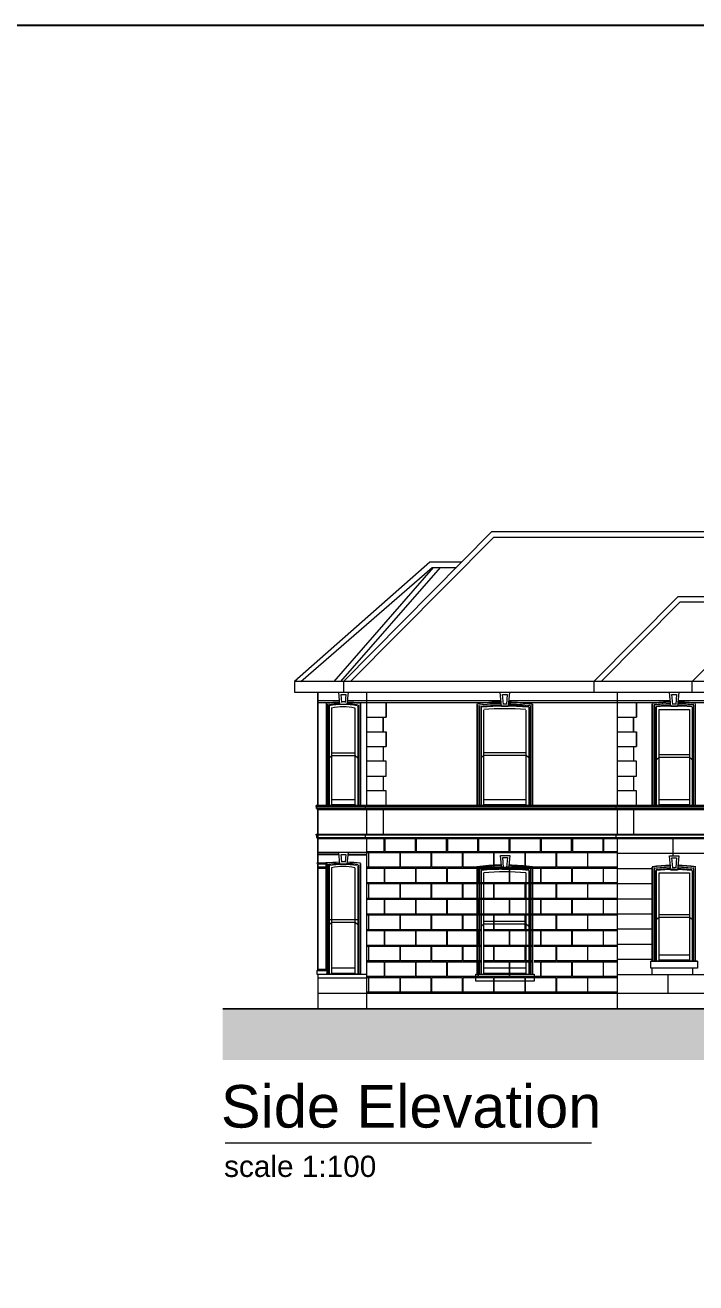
# Model space of a CAD drawing. Header units: millimetres. Extents: x -5841 to 140562, y 1006 to 102310.
# Drawn here: x 33971 to 47037, y 77790 to 102310 of the extents above; entities that cross this region are included whole.
import ezdxf

# ---------------------------------------------------------------- set-up
doc = ezdxf.new("R2010")
doc.units = ezdxf.units.MM
doc.header["$LTSCALE"] = 10
for name, color, linetype in [('CONCEPT HOUSE', 7, 'Continuous'), ('PDF17_0', 7, 'Continuous'), ('PDF17_Text', 7, 'Continuous')]:
    doc.layers.add(name, color=color, linetype=linetype)
doc.layers.add('PDF17_KD - WALL - LOADBEARING', color=252, linetype='Continuous', true_color=0x939598)
doc.styles.add('PDF FuturaCom-Book', font='arial.ttf')

msp = doc.modelspace()

# ---------------------------------------------------------------- linework, layer by layer
at = {"layer": 'CONCEPT HOUSE', "color": 40, "ltscale": 10, "true_color": 0xf8d731}
msp.add_lwpolyline([(-5841.5, 102310), (128074.2, 102310), (128074.2, 53269.2), (-5841.5, 53269.2)], close=True, dxfattribs=at)
at = {"layer": 'PDF17_0', "lineweight": 0}
for points in [[(46962.9, 89305.2), (46962.9, 89511), (49857, 92436.3), (52757.3, 89511), (39216.2, 89511)], [(49850.7, 92430), (43058.4, 92430), (40170.5, 89511), (40170.5, 89305.2)], [(40307.8, 89511), (43102, 92330.2), (49750.9, 92330.2)], [(42472.1, 91837.5), (41854.6, 91837.5), (39216.2, 89511), (39216.2, 89305.2), (52757.3, 89305.2), (52757.3, 89511)], [(39341, 89511), (41898.2, 91737.7), (42372.3, 91737.7)], [(39989.7, 89511), (41929.4, 91737.7)], [(40120.6, 89511), (42060.4, 91737.7)], [(48603.3, 91163.9), (46688.4, 91163.9), (45048.1, 89511), (45048.1, 89305.2)], [(45191.5, 89511), (46732.1, 91064.1), (48503.5, 91064.1)], [(40139.4, 89105.6), (40126.9, 89261.5), (40220.4, 89261.5), (40208, 89105.6)], [(40619.6, 89305.2), (40619.6, 87097.2)], [(43289.2, 89068.2), (43270.4, 89261.5), (43364, 89261.5), (43345.3, 89068.2)], [(45503.4, 89305.2), (45503.4, 87097.2)], [(46707.2, 89305.2), (46682.2, 89024.5), (46551.2, 89024.5), (46526.3, 89305.2)], [(46588.6, 89068.2), (46569.9, 89261.5), (46663.5, 89261.5), (46644.8, 89068.2)], [(39671.6, 89143), (40095.7, 89143)], [(39671.6, 89105.6), (40101.9, 89105.6)], [(39833.7, 89086.9), (39833.7, 87097.2)], [(39852.4, 89074.4), (39852.4, 87097.2)], [(39877.4, 89049.5), (39877.4, 87097.2)], [(40245.4, 89105.6), (43245.5, 89105.6)], [(40251.6, 89143), (40619.6, 89143), (43239.3, 89143)], [(40451.2, 89037), (40451.2, 87097.2)], [(40463.7, 89049.5), (40463.7, 87097.2)], [(40494.9, 89074.4), (40494.9, 87097.2)], [(40507.3, 89086.9), (40507.3, 87097.2)], [(40619.6, 88818.7), (40944, 88818.7), (40944, 88531.8), (40944, 88818.7), (41006.3, 88818.7), (41006.3, 89105.6), (41006.3, 88818.7)], [(40619.6, 89105.6), (41006.3, 89105.6)], [(42777.7, 87097.2), (42777.7, 89074.4)], [(42790.2, 87097.2), (42790.2, 89068.2)], [(42821.4, 87097.2), (42821.4, 89037)], [(42852.5, 87097.2), (42852.5, 89012)], [(43388.9, 89143), (46538.7, 89143)], [(43388.9, 89105.6), (46395.3, 89105.6)], [(43788.1, 87097.2), (43788.1, 89012)], [(43819.3, 87097.2), (43819.3, 89037)], [(43850.5, 87097.2), (43850.5, 89068.2)], [(43863, 87097.2), (43863, 89074.4)], [(45503.4, 88818.7), (45821.5, 88818.7), (45821.5, 88531.8), (45821.5, 88818.7), (45883.8, 88818.7), (45883.8, 89105.6), (45883.8, 88818.7)], [(45503.4, 89105.6), (45883.8, 89105.6)], [(46189.5, 87097.2), (46189.5, 89080.6)], [(46201.9, 87097.2), (46201.9, 89074.4)], [(46233.1, 87097.2), (46233.1, 89049.5)], [(46258.1, 87097.2), (46258.1, 89018.3)], [(46270.5, 87097.2), (46270.5, 89012)], [(46688.4, 89105.6), (52308.2, 89105.6)], [(46694.7, 89143), (52308.2, 89143)], [(46962.9, 89012), (46962.9, 87097.2)], [(46969.1, 87097.2), (46969.1, 89018.3)], [(47000.3, 87097.2), (47000.3, 89049.5)], [(47031.5, 87097.2), (47031.5, 89074.4)], [(39946, 87097.2), (39946, 88999.6)], [(40401.3, 87097.2), (40401.3, 88999.6)], [(42858.8, 87097.2), (42858.8, 89005.8)], [(42908.7, 87097.2), (42908.7, 88955.9)], [(43732, 87097.2), (43732, 88955.9)], [(43781.9, 89005.8), (43781.9, 87097.2)], [(46320.4, 87097.2), (46320.4, 88968.4), (46913, 88968.4), (46913, 87097.2)], [(40619.6, 88531.8), (41006.3, 88531.8)], [(40944, 88244.9), (41006.3, 88244.9), (41006.3, 88531.8), (41006.3, 88244.9)], [(45503.4, 88531.8), (45883.8, 88531.8)], [(45821.5, 88244.9), (45883.8, 88244.9), (45883.8, 88531.8), (45883.8, 88244.9)], [(39896.1, 87097.2), (39896.1, 88456.9)], [(39896.1, 88026.6), (39946, 88070.2), (40401.3, 88070.2), (40451.2, 88026.6)], [(39946, 88120.1), (40401.3, 88120.1)], [(40619.6, 88244.9), (40944, 88244.9), (40944, 87957.9)], [(42858.8, 88032.8), (42908.7, 88076.5), (43732, 88076.5), (43781.9, 88032.8)], [(42908.7, 88126.4), (43732, 88126.4)], [(45503.4, 88244.9), (45821.5, 88244.9), (45821.5, 87957.9)], [(46270.5, 87995.4), (46320.4, 88039), (46913, 88039), (46962.9, 87995.4)], [(46320.4, 88088.9), (46913, 88088.9)], [(40944, 87671), (41006.3, 87671), (41006.3, 87957.9), (40619.6, 87957.9)], [(45821.5, 87671), (45883.8, 87671), (45883.8, 87957.9), (45503.4, 87957.9)], [(40619.6, 87671), (40944, 87671), (40944, 87384.1)], [(45503.4, 87671), (45821.5, 87671), (45821.5, 87384.1)], [(41006.3, 87097.2), (41006.3, 87384.1), (40619.6, 87384.1)], [(45883.8, 87097.2), (45883.8, 87384.1), (45503.4, 87384.1)], [(39946, 87215.7), (40401.3, 87215.7)], [(39946, 87115.9), (40401.3, 87115.9)], [(40588.4, 87097.2), (40588.4, 87078.5)], [(40594.7, 87078.5), (40594.7, 87034.8)], [(42908.7, 87215.7), (43732, 87215.7)], [(42908.7, 87115.9), (43732, 87115.9)], [(45472.2, 87097.2), (45472.2, 87078.5)], [(45478.4, 87078.5), (45478.4, 87034.8)], [(46320.4, 87215.7), (46913, 87215.7)], [(46320.4, 87115.9), (46913, 87115.9)], [(40613.4, 87034.8), (40613.4, 87016.1)], [(40619.6, 87016.1), (40619.6, 86535.9)], [(40944, 87016.1), (40944, 86535.9)], [(45490.9, 87034.8), (45490.9, 87016.1)], [(45503.4, 87016.1), (45503.4, 86535.9)], [(45821.5, 87016.1), (45821.5, 86535.9)], [(39646.6, 86517.1), (39646.6, 86473.5), (52326.9, 86473.5), (52326.9, 86517.1)], [(39659.1, 86473.5), (39659.1, 86454.8), (52314.4, 86454.8), (52314.4, 86473.5)], [(40588.4, 86535.9), (40588.4, 86517.1)], [(40594.7, 86517.1), (40594.7, 86473.5)], [(40613.4, 86473.5), (40613.4, 86454.8)], [(40619.6, 86454.8), (40619.6, 83130.3)], [(45472.2, 86535.9), (45472.2, 86517.1)], [(45478.4, 86517.1), (45478.4, 86473.5)], [(45490.9, 86473.5), (45490.9, 86454.8)], [(45503.4, 86454.8), (45503.4, 83130.3)], [(46594.9, 86118), (46594.9, 86454.8)], [(39671.6, 86186.6), (40619.6, 86186.6)], [(40083.2, 86149.1), (39671.6, 86149.1)], [(40083.2, 86142.9), (39671.6, 86142.9)], [(40089.5, 86136.7), (39671.6, 86136.7)], [(40139.4, 85993.2), (40126.9, 86142.9), (40220.4, 86142.9), (40208, 85993.2)], [(40257.9, 86149.1), (40619.6, 86149.1)], [(40257.9, 86142.9), (40619.6, 86142.9)], [(40257.9, 86136.7), (40619.6, 86136.7)], [(43289.2, 85887.2), (43276.7, 86080.5), (43370.2, 86080.5), (43351.5, 85887.2)], [(48148, 86161.6), (46507.6, 86161.6), (45503.4, 86161.6)], [(46588.6, 85880.9), (46569.9, 86074.3), (46663.5, 86074.3), (46644.8, 85880.9)], [(39827.5, 85874.7), (39827.5, 83897.5), (39790.1, 83897.5), (39671.6, 83897.5), (39671.6, 85874.7), (39671.6, 83897.5), (39652.8, 83872.6), (39652.8, 83810.2), (40619.6, 83810.2)], [(39833.7, 85955.8), (39665.3, 85955.8), (39659.1, 85980.7), (39833.7, 85980.7), (39833.7, 85955.8), (39827.5, 85949.6), (39671.6, 85949.6), (39671.6, 85893.4)], [(39833.7, 83885), (39833.7, 85968.3), (39665.3, 85968.3)], [(39671.6, 85949.6), (39665.3, 85955.8)], [(39827.5, 85880.9), (39665.3, 85880.9)], [(39827.5, 85868.5), (39671.6, 85868.5)], [(39827.5, 85949.6), (39827.5, 85893.4)], [(40507.3, 85968.3), (40507.3, 83810.2), (39833.7, 83810.2)], [(39852.4, 85955.8), (39852.4, 83810.2)], [(39877.4, 85930.8), (39877.4, 83810.2)], [(39946, 83810.2), (39946, 85880.9)], [(40401.3, 83810.2), (40401.3, 85880.9)], [(40451.2, 85918.4), (40451.2, 83810.2)], [(40463.7, 85930.8), (40463.7, 83810.2)], [(40494.9, 85955.8), (40494.9, 83810.2)], [(42777.7, 83810.2), (42777.7, 85893.4)], [(42790.2, 83810.2), (42790.2, 85887.2)], [(42821.4, 83810.2), (42821.4, 85862.2)], [(42852.5, 83810.2), (42852.5, 85831)], [(42858.8, 83810.2), (42858.8, 85824.8)], [(43781.9, 85824.8), (43781.9, 83810.2)], [(43788.1, 83810.2), (43788.1, 85831)], [(43819.3, 83810.2), (43819.3, 85862.2)], [(43850.5, 83810.2), (43850.5, 85887.2)], [(43863, 83810.2), (43863, 85893.4)], [(46189.5, 85862.2), (45503.4, 85862.2)], [(46189.5, 84059.7), (46189.5, 85893.4)], [(46201.9, 84059.7), (46201.9, 85887.2)], [(46233.1, 84059.7), (46233.1, 85862.2)], [(46258.1, 84059.7), (46258.1, 85831)], [(46270.5, 84059.7), (46270.5, 85824.8)], [(46962.9, 85824.8), (46962.9, 84059.7)], [(46969.1, 84059.7), (46969.1, 85831)], [(47000.3, 84059.7), (47000.3, 85862.2)], [(47031.5, 84059.7), (47031.5, 85887.2)], [(42908.7, 83810.2), (42908.7, 85781.2)], [(43732, 83810.2), (43732, 85781.2)], [(46320.4, 84059.7), (46320.4, 85781.2), (46913, 85781.2), (46913, 84059.7)], [(39896.1, 83810.2), (39896.1, 85344.5)], [(46189.5, 85569.1), (45503.4, 85569.1)], [(46189.5, 85269.7), (45503.4, 85269.7)], [(39896.1, 84870.5), (40451.2, 84870.5)], [(39946, 84820.6), (39946, 84870.5)], [(46189.5, 84976.5), (45503.4, 84976.5)], [(46270.5, 84876.8), (46320.4, 84920.4), (46913, 84920.4), (46962.9, 84876.8)], [(46320.4, 84970.3), (46913, 84970.3)], [(39896.1, 84777), (39946, 84820.6), (40401.3, 84820.6), (40451.2, 84777)], [(42858.8, 84745.8), (42908.7, 84789.4), (43732, 84789.4), (43781.9, 84745.8)], [(42908.7, 84839.3), (43732, 84839.3)], [(46189.5, 84683.4), (45503.4, 84683.4)], [(46189.5, 84384), (45503.4, 84384)], [(46320.4, 84184.4), (46913, 84184.4)], [(39827.5, 83897.5), (39846.2, 83872.6), (39790.1, 83872.6), (39652.8, 83872.6)], [(39846.2, 83872.6), (39846.2, 83810.2)], [(39946, 83928.7), (40401.3, 83928.7)], [(42908.7, 83928.7), (43732, 83928.7)], [(46189.5, 84090.9), (45503.4, 84090.9)], [(47068.9, 84059.7), (47068.9, 83922.5), (46158.3, 83922.5), (46158.3, 84059.7), (47068.9, 84059.7), (46158.3, 84059.7)], [(46177, 83922.5), (46177, 83797.7)], [(46320.4, 84084.6), (46913, 84084.6)], [(46969.1, 83922.5), (46969.1, 83797.7)], [(39671.6, 83810.2), (39671.6, 83130.3)], [(40619.6, 83729.1), (39671.6, 83729.1)], [(39946, 83828.9), (40401.3, 83828.9)], [(42752.7, 83810.2), (43719.5, 83810.2)], [(42908.7, 83828.9), (43732, 83828.9)], [(48148, 83797.7), (45503.4, 83797.7)], [(46488.9, 83797.7), (46488.9, 83429.7)], [(52308.2, 83429.7), (39671.6, 83429.7)], [(52925.7, 83130.3), (37819.1, 83130.3), (59761.7, 83130.3)], [(37869, 80516.9), (45004.4, 80516.9)]]:
    msp.add_lwpolyline(points, dxfattribs=at)
for points in [[(39671.6, 87097.2), (39671.6, 89305.2)], [(40264.1, 89305.2), (40239.1, 89068.2), (40101.9, 89068.2), (40083.2, 89305.2)], [(43382.7, 89024.5), (43251.7, 89024.5), (43226.8, 89305.2), (43407.7, 89305.2)], [(39896.1, 87097.2), (39896.1, 89037)], [(40887.8, 87097.2), (39640.4, 87097.2), (52333.1, 87097.2), (39640.4, 87097.2)], [(39640.4, 87078.5), (39640.4, 87097.2), (39640.4, 87078.5), (52333.1, 87078.5)], [(39646.6, 87034.8), (39646.6, 87078.5), (39646.6, 87034.8), (52326.9, 87034.8)], [(47068.9, 87097.2), (46158.3, 87097.2)], [(39659.1, 87016.1), (39659.1, 87034.8), (39659.1, 87016.1), (52314.4, 87016.1)], [(39671.6, 85980.7), (39671.6, 87016.1)], [(52333.1, 86517.1), (39640.4, 86517.1), (39640.4, 86535.9), (52333.1, 86535.9)], [(40264.1, 86186.6), (40239.1, 85949.6), (40101.9, 85949.6), (40083.2, 86186.6)], [(43388.9, 85849.8), (43258, 85849.8), (43233, 86124.2), (43413.9, 86124.2)], [(46682.2, 85837.3), (46551.2, 85837.3), (46526.3, 86118), (46707.2, 86118)], [(39833.7, 85893.4), (39665.3, 85893.4), (39671.6, 85874.7), (39827.5, 85874.7)], [(39671.6, 85893.4), (39671.6, 85949.6)], [(39896.1, 83810.2), (39896.1, 85918.4)], [(43887.9, 83810.2), (43887.9, 83673), (42752.7, 83673), (42752.7, 83810.2)]]:
    msp.add_lwpolyline(points, close=True, dxfattribs=at)
for centre, radius, start, end in [((40157.9, 85350.9), 3757.8, 90.95021, 94.99882), ((40164.1, 86542.1), 2560.3, 91.60944, 97.24002), ((40164.1, 87203.2), 1874.3, 92.13136, 98.97579), ((40164.1, 87384.2), 1680.9, 80.5188, 99.4812), ((40167.4, 87848.6), 1169.7, 78.81756, 101.18244), ((40164.1, 87777.1), 1337.9, 88.59378, 91.40622), ((40164.1, 87203.2), 1874.3, 81.02421, 87.86864), ((40164.1, 86542.1), 2560.3, 82.75998, 88.39056), ((40157.9, 85350.6), 3758.1, 84.69366, 88.74199), ((43307.8, 84596), 4518.9, 90.92284, 96.79499), ((43307.8, 84596), 4512.6, 90.91187, 96.68523), ((43307.8, 84596), 4481.5, 90.88442, 96.3446), ((43307.8, 84596), 4450.3, 90.85697, 95.99858), ((43314, 84496.2), 4537.6, 84.18272, 95.81728), ((43307.8, 87733.6), 1337.8, 88.75295, 91.24705), ((43289.1, 84047.1), 4999.1, 84.30904, 89.00023), ((43289.1, 84078.2), 4993, 83.96307, 88.97276), ((43289.1, 84109.4), 4992.9, 83.61699, 88.94531), ((43292.4, 84121.5), 4990.3, 83.50567, 88.93571), ((46719.7, 84602.2), 4518.9, 92.32358, 96.79503), ((46719.7, 84602.2), 4512.7, 92.31818, 96.68522), ((46719.7, 84602.4), 4481.3, 92.29605, 96.34463), ((46719.7, 84602.3), 4450.2, 92.27965, 95.99855), ((46607.4, 85132.4), 3901.4, 84.92437, 95.07563), ((46607.4, 87733.6), 1337.8, 88.75295, 91.24705), ((46501.4, 84602.3), 4450.2, 84.00145, 87.72035), ((46501.4, 84602.1), 4481.5, 83.65546, 87.69834), ((46501.4, 84602.2), 4512.7, 83.31478, 87.68182), ((46501.4, 84602.2), 4518.9, 83.20497, 87.67642), ((43314, 84371.4), 4612.5, 84.90237, 95.09763), ((40157.9, 82232.1), 3757.8, 90.95021, 94.99882), ((40164.1, 83429.6), 2560.3, 91.60944, 97.24002), ((40164.1, 84090.7), 1874.3, 92.13136, 98.97579), ((40164.1, 84265.4), 1680.9, 80.5188, 99.4812), ((40167.4, 84736.2), 1169.7, 78.81756, 101.18244), ((40164.1, 84658.3), 1337.9, 88.59378, 91.40622), ((40164.1, 84090.7), 1874.3, 81.02421, 87.86864), ((40164.1, 83429.6), 2560.3, 82.75998, 88.39056), ((40157.9, 82231.9), 3758.1, 84.69366, 88.74199), ((43307.8, 81414.9), 4518.9, 90.86241, 96.795), ((43307.8, 81415), 4512.5, 90.85139, 96.68525), ((43307.8, 81414.8), 4481.5, 90.82402, 96.34456), ((43307.8, 81415), 4450.1, 90.79096, 95.99862), ((43314, 81315.1), 4537.6, 84.18272, 95.81728), ((43314, 84552.4), 1337.8, 88.75295, 91.24705), ((43289.1, 80866.1), 4999, 84.309, 88.94537), ((43289.1, 80903.4), 4992.9, 83.96303, 88.91783), ((43289.1, 80940.7), 4993, 83.50715, 88.87931), ((43292.4, 80933.2), 4991.4, 83.61603, 88.89105), ((46719.7, 81414.9), 4518.9, 92.32358, 96.79503), ((46719.7, 81414.9), 4512.7, 92.31818, 96.68522), ((46719.7, 81415), 4481.3, 92.29605, 96.34463), ((46719.7, 81414.9), 4450.2, 92.27965, 95.99855), ((46607.4, 81945), 3901.4, 84.92437, 95.07563), ((46607.4, 84546.2), 1337.8, 88.75295, 91.24705), ((46501.4, 81414.9), 4450.2, 84.00145, 87.72035), ((46501.4, 81414.8), 4481.5, 83.65546, 87.69834), ((46501.4, 81414.9), 4512.7, 83.31478, 87.68182), ((46501.4, 81414.9), 4518.9, 83.20497, 87.67642), ((43314, 81190.4), 4612.4, 84.89678, 95.10322)]:
    msp.add_arc(centre, radius, start, end, dxfattribs=at)
at = {"layer": 'PDF17_KD - WALL - LOADBEARING', "color": 7, "lineweight": 0}
for points in [[(40619.6, 86199), (40962.7, 86199), (40962.7, 86454.8)], [(40975.1, 86454.8), (40975.1, 86199), (41573.9, 86199), (41573.9, 86454.8)], [(41586.4, 86454.8), (41586.4, 86199), (42178.9, 86199), (42178.9, 86454.8)], [(42197.6, 86454.8), (42197.6, 86199), (42790.2, 86199), (42790.2, 86454.8)], [(42802.6, 86454.8), (42802.6, 86199), (43401.4, 86199), (43401.4, 86454.8)], [(43413.9, 86454.8), (43413.9, 86199), (44012.7, 86199), (44012.7, 86454.8)], [(44025.1, 86454.8), (44025.1, 86199), (44617.7, 86199), (44617.7, 86454.8)], [(44636.4, 86454.8), (44636.4, 86199), (45228.9, 86199), (45228.9, 86454.8)], [(45241.4, 86454.8), (45241.4, 86199), (45503.4, 86199)], [(40619.6, 86180.3), (40657, 86180.3), (40657, 85893.4), (40619.6, 85893.4)], [(43289.2, 85893.4), (43108.3, 85893.4), (43108.3, 86180.3), (43707, 86180.3), (43707, 85893.4), (43351.5, 85893.4)], [(45503.4, 85893.4), (44935.8, 85893.4), (44935.8, 86180.3), (45503.4, 86180.3)], [(40619.6, 85874.7), (40962.7, 85874.7), (40962.7, 85587.8), (40619.6, 85587.8)], [(45503.4, 85587.8), (45241.4, 85587.8), (45241.4, 85874.7), (45503.4, 85874.7)], [(40619.6, 85575.3), (40657, 85575.3), (40657, 85282.2), (40619.6, 85282.2)], [(43863, 85282.2), (43719.5, 85282.2), (43719.5, 85575.3), (43863, 85575.3), (44312.1, 85575.3), (44312.1, 85282.2), (43869.2, 85282.2)], [(45503.4, 85282.2), (44935.8, 85282.2), (44935.8, 85575.3), (45503.4, 85575.3)], [(40619.6, 85269.7), (40962.7, 85269.7), (40962.7, 84976.5), (40619.6, 84976.5)], [(43863, 84976.5), (43413.9, 84976.5), (43413.9, 85269.7), (43863, 85269.7)], [(43869.2, 85269.7), (44012.7, 85269.7), (44012.7, 84976.5), (43875.5, 84976.5)], [(45503.4, 84976.5), (45241.4, 84976.5), (45241.4, 85269.7), (45503.4, 85269.7)], [(40619.6, 84964.1), (40657, 84964.1), (40657, 84670.9), (40619.6, 84670.9)], [(42858.8, 84670.9), (42503.3, 84670.9), (42503.3, 84964.1), (43095.8, 84964.1), (43095.8, 84670.9), (42908.7, 84670.9)], [(43863, 84670.9), (43719.5, 84670.9), (43719.5, 84964.1), (43863, 84964.1)], [(43875.5, 84964.1), (44312.1, 84964.1), (44312.1, 84670.9), (43875.5, 84670.9)], [(45503.4, 84670.9), (44935.8, 84670.9), (44935.8, 84964.1), (45503.4, 84964.1)], [(40619.6, 84658.5), (40962.7, 84658.5), (40962.7, 84365.3), (40619.6, 84365.3)], [(42858.8, 84365.3), (42802.6, 84365.3), (42802.6, 84658.5), (42858.8, 84658.5)], [(42908.7, 84658.5), (43401.4, 84658.5), (43401.4, 84365.3), (42908.7, 84365.3)], [(43863, 84365.3), (43413.9, 84365.3), (43413.9, 84658.5), (43863, 84658.5)], [(43875.5, 84658.5), (44012.7, 84658.5), (44012.7, 84365.3), (43881.7, 84365.3)], [(45503.4, 84365.3), (45241.4, 84365.3), (45241.4, 84658.5), (45503.4, 84658.5)], [(40619.6, 84352.8), (40657, 84352.8), (40657, 84065.9), (40619.6, 84065.9)], [(42858.8, 84065.9), (42503.3, 84065.9), (42503.3, 84352.8), (42858.8, 84352.8)], [(42908.7, 84352.8), (43095.8, 84352.8), (43095.8, 84065.9), (42908.7, 84065.9)], [(43863, 84065.9), (43719.5, 84065.9), (43719.5, 84352.8), (43863, 84352.8)], [(43881.7, 84352.8), (44312.1, 84352.8), (44312.1, 84065.9), (43887.9, 84065.9)], [(45503.4, 84065.9), (44935.8, 84065.9), (44935.8, 84352.8), (45503.4, 84352.8)], [(40619.6, 84047.2), (40962.7, 84047.2), (40962.7, 83760.3), (40619.6, 83760.3)], [(42908.7, 84047.2), (43401.4, 84047.2), (43401.4, 83760.3), (42802.6, 83760.3), (42802.6, 84047.2), (42858.8, 84047.2)], [(43887.9, 84047.2), (44012.7, 84047.2), (44012.7, 83760.3), (43413.9, 83760.3), (43413.9, 84047.2), (43863, 84047.2)], [(45503.4, 83760.3), (45241.4, 83760.3), (45241.4, 84047.2), (45503.4, 84047.2)], [(40619.6, 83741.6), (40657, 83741.6), (40657, 83454.7), (40619.6, 83454.7)], [(45503.4, 83454.7), (44935.8, 83454.7), (44935.8, 83741.6), (45503.4, 83741.6)], [(40619.6, 83442.2), (40962.7, 83442.2), (40962.7, 83429.7)], [(40975.1, 83429.7), (40975.1, 83442.2), (41573.9, 83442.2), (41573.9, 83429.7)], [(41586.4, 83429.7), (41586.4, 83442.2), (42178.9, 83442.2), (42178.9, 83429.7)], [(42197.6, 83429.7), (42197.6, 83442.2), (42790.2, 83442.2), (42790.2, 83429.7)], [(42802.6, 83429.7), (42802.6, 83442.2), (43401.4, 83442.2), (43401.4, 83429.7)], [(43413.9, 83429.7), (43413.9, 83442.2), (44012.7, 83442.2), (44012.7, 83429.7)], [(44025.1, 83429.7), (44025.1, 83442.2), (44617.7, 83442.2), (44617.7, 83429.7)], [(44636.4, 83429.7), (44636.4, 83442.2), (45228.9, 83442.2), (45228.9, 83429.7)], [(45241.4, 83429.7), (45241.4, 83442.2), (45503.4, 83442.2)]]:
    msp.add_lwpolyline(points, dxfattribs=at)
for points in [[(41268.3, 86180.3), (41268.3, 85893.4), (40669.5, 85893.4), (40669.5, 86180.3)], [(41873.3, 86180.3), (41873.3, 85893.4), (41280.8, 85893.4), (41280.8, 86180.3)], [(42484.5, 86180.3), (42484.5, 85893.4), (41892, 85893.4), (41892, 86180.3)], [(43095.8, 86180.3), (43095.8, 85893.4), (42503.3, 85893.4), (42503.3, 86180.3)], [(43863, 85893.4), (43719.5, 85893.4), (43719.5, 86180.3), (44312.1, 86180.3), (44312.1, 85893.4)], [(44923.3, 86180.3), (44923.3, 85893.4), (44330.8, 85893.4), (44330.8, 86180.3)], [(41573.9, 85874.7), (41573.9, 85587.8), (40975.1, 85587.8), (40975.1, 85874.7)], [(42178.9, 85874.7), (42178.9, 85587.8), (41586.4, 85587.8), (41586.4, 85874.7)], [(42790.2, 85874.7), (42790.2, 85587.8), (42197.6, 85587.8), (42197.6, 85874.7)], [(43401.4, 85874.7), (43401.4, 85587.8), (42802.6, 85587.8), (42802.6, 85874.7)], [(44012.7, 85874.7), (44012.7, 85587.8), (43863, 85587.8), (43413.9, 85587.8), (43413.9, 85874.7), (43863, 85874.7)], [(44617.7, 85874.7), (44617.7, 85587.8), (44025.1, 85587.8), (44025.1, 85874.7)], [(45228.9, 85874.7), (45228.9, 85587.8), (44636.4, 85587.8), (44636.4, 85874.7)], [(41268.3, 85575.3), (41268.3, 85282.2), (40669.5, 85282.2), (40669.5, 85575.3)], [(41873.3, 85575.3), (41873.3, 85282.2), (41280.8, 85282.2), (41280.8, 85575.3)], [(42484.5, 85575.3), (42484.5, 85282.2), (41892, 85282.2), (41892, 85575.3)], [(43095.8, 85575.3), (43095.8, 85282.2), (42503.3, 85282.2), (42503.3, 85575.3)], [(43707, 85575.3), (43707, 85282.2), (43108.3, 85282.2), (43108.3, 85575.3)], [(44923.3, 85575.3), (44923.3, 85282.2), (44330.8, 85282.2), (44330.8, 85575.3)], [(41573.9, 85269.7), (41573.9, 84976.5), (40975.1, 84976.5), (40975.1, 85269.7)], [(42178.9, 85269.7), (42178.9, 84976.5), (41586.4, 84976.5), (41586.4, 85269.7)], [(42790.2, 85269.7), (42790.2, 84976.5), (42197.6, 84976.5), (42197.6, 85269.7)], [(43401.4, 85269.7), (43401.4, 84976.5), (42802.6, 84976.5), (42802.6, 85269.7)], [(44617.7, 85269.7), (44617.7, 84976.5), (44025.1, 84976.5), (44025.1, 85269.7)], [(45228.9, 85269.7), (45228.9, 84976.5), (44636.4, 84976.5), (44636.4, 85269.7)], [(41268.3, 84964.1), (41268.3, 84670.9), (40669.5, 84670.9), (40669.5, 84964.1)], [(41873.3, 84964.1), (41873.3, 84670.9), (41280.8, 84670.9), (41280.8, 84964.1)], [(42484.5, 84964.1), (42484.5, 84670.9), (41892, 84670.9), (41892, 84964.1)], [(43707, 84964.1), (43707, 84670.9), (43108.3, 84670.9), (43108.3, 84964.1)], [(44923.3, 84964.1), (44923.3, 84670.9), (44330.8, 84670.9), (44330.8, 84964.1)], [(41573.9, 84658.5), (41573.9, 84365.3), (40975.1, 84365.3), (40975.1, 84658.5)], [(42178.9, 84658.5), (42178.9, 84365.3), (41586.4, 84365.3), (41586.4, 84658.5)], [(42790.2, 84658.5), (42790.2, 84365.3), (42197.6, 84365.3), (42197.6, 84658.5)], [(44617.7, 84658.5), (44617.7, 84365.3), (44025.1, 84365.3), (44025.1, 84658.5)], [(45228.9, 84658.5), (45228.9, 84365.3), (44636.4, 84365.3), (44636.4, 84658.5)], [(41268.3, 84352.8), (41268.3, 84065.9), (40669.5, 84065.9), (40669.5, 84352.8)], [(41873.3, 84352.8), (41873.3, 84065.9), (41280.8, 84065.9), (41280.8, 84352.8)], [(42484.5, 84352.8), (42484.5, 84065.9), (41892, 84065.9), (41892, 84352.8)], [(43707, 84352.8), (43707, 84065.9), (43108.3, 84065.9), (43108.3, 84352.8)], [(44923.3, 84352.8), (44923.3, 84065.9), (44330.8, 84065.9), (44330.8, 84352.8)], [(41573.9, 84047.2), (41573.9, 83760.3), (40975.1, 83760.3), (40975.1, 84047.2)], [(42178.9, 84047.2), (42178.9, 83760.3), (41586.4, 83760.3), (41586.4, 84047.2)], [(42790.2, 84047.2), (42790.2, 83760.3), (42197.6, 83760.3), (42197.6, 84047.2)], [(44617.7, 84047.2), (44617.7, 83760.3), (44025.1, 83760.3), (44025.1, 84047.2)], [(45228.9, 84047.2), (45228.9, 83760.3), (44636.4, 83760.3), (44636.4, 84047.2)], [(41268.3, 83741.6), (41268.3, 83454.7), (40669.5, 83454.7), (40669.5, 83741.6)], [(41873.3, 83741.6), (41873.3, 83454.7), (41280.8, 83454.7), (41280.8, 83741.6)], [(42484.5, 83741.6), (42484.5, 83454.7), (41892, 83454.7), (41892, 83741.6)], [(43095.8, 83741.6), (43095.8, 83454.7), (42503.3, 83454.7), (42503.3, 83741.6)], [(43707, 83741.6), (43707, 83454.7), (43108.3, 83454.7), (43108.3, 83741.6)], [(44312.1, 83741.6), (44312.1, 83454.7), (43719.5, 83454.7), (43719.5, 83741.6)], [(44923.3, 83741.6), (44923.3, 83454.7), (44330.8, 83454.7), (44330.8, 83741.6)]]:
    msp.add_lwpolyline(points, close=True, dxfattribs=at)
at = {"layer": 'PDF17_KD - WALL - LOADBEARING', "color": 9, "true_color": 0xafd9aa, "transparency": 33554559}
for points in [[(59755.4, 83130.3), (37819.1, 83130.3), (59755.4, 82132.4)], [(37819.1, 83130.3), (59755.4, 82132.4), (37819.1, 82132.4)]]:
    msp.add_solid(points, dxfattribs=at)

# ---------------------------------------------------------------- texts
at = {"layer": 'PDF17_Text', "attachment_point": 4, "style": 'PDF FuturaCom-Book'}
for s, insert, char_height in [('Side Elevation', (37784.5, 81225.5), 829.962), ('scale 1:100', (37846.9, 80058.6), 414.981)]:
    msp.add_mtext(s, dxfattribs=dict(at, insert=insert, char_height=char_height))

doc.saveas('drawing.dxf')
